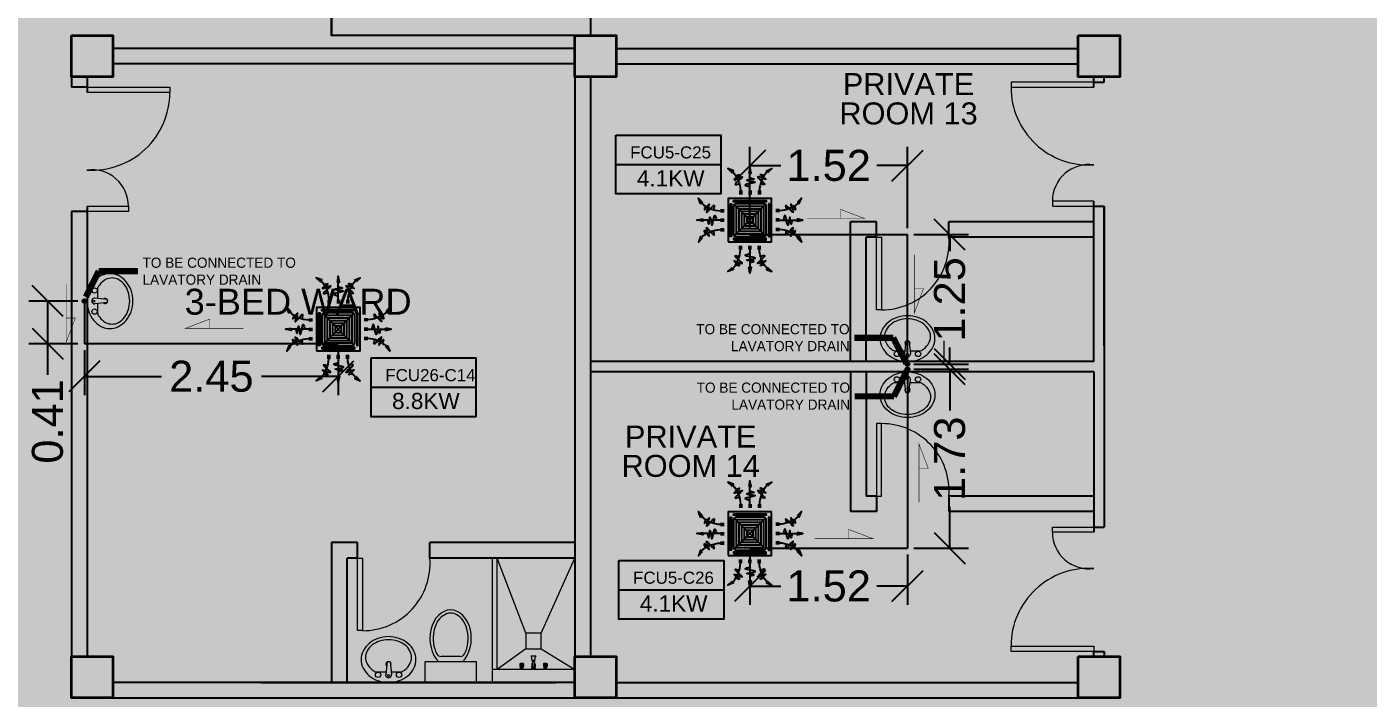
# Model space of a CAD drawing. Header units: millimetres. Extents: x -60 to 576, y -39 to 287.
# Drawn here: x 367.62 to 380.57, y 112.11 to 118.6 of the extents above; entities that cross this region are included whole.
import ezdxf

# ---------------------------------------------------------------- set-up
doc = ezdxf.new("R2010")
doc.units = ezdxf.units.MM
doc.header["$MEASUREMENT"] = 0
for name, color, linetype in [('AIR', 7, 'Continuous'), ('AIR-00', 7, 'Continuous'), ('AIR-01', 7, 'Continuous'), ('AIR-02', 7, 'Continuous'), ('AIR-04', 7, 'Continuous'), ('DRAIN PIPE', 7, 'Continuous'), ('fcu drain', 7, 'Continuous'), ('label', 7, 'Continuous'), ('Legends', 7, 'Continuous'), ('M-AC-TEXT', 7, 'Continuous')]:
    doc.layers.add(name, color=color, linetype=linetype)
doc.styles.add('ar-dim-axis', font='romans.shx', dxfattribs={"width": 0.8})
doc.styles.add('OIP FONT', font='GOTHIC.TTF', dxfattribs={"height": 150})
doc.styles.get("Standard").update_dxf_attribs({"font": 'arial.ttf'})
doc.styles.add('SWISSLT175', font='swissl.ttf', dxfattribs={"height": 0.175})
doc.dimstyles.new('ar-dim-axis', dxfattribs={"dimtxt": 350, "dimasz": 250, "dimexe": 75, "dimexo": 75, "dimgap": 200, "dimtad": 1, "dimdec": 0, "dimzin": 12, "dimdsep": 46, "dimtxsty": 'ar-dim-axis', "dimblk": 'ARCHTICK', "dimcen": 120, "dimclrd": 11, "dimclre": 8, "dimclrt": 4, "dimadec": 0, "dimazin": 3, "dimtm": 1, "dimtfac": 1, "dimtdec": 0, "dimtix": 1, "dimtmove": 2, "dimatfit": 3, "dimldrblk": 'ARCHTICK', "dimfxl": 1, "dimtolj": 1, "dimtzin": 0, "dimarcsym": 1})
doc.dimstyles.new('Copy of dimension', dxfattribs={"dimtxt": 0.3, "dimasz": 0.3, "dimexe": 0.18, "dimexo": 0.0625, "dimgap": 0.09, "dimtad": 0, "dimzin": 0, "dimdsep": 46, "dimtxsty": 'Standard', "dimblk": 'OBLIQUE', "dimcen": 0.09, "dimclrd": 256, "dimclre": 256, "dimclrt": 256, "dimadec": 0, "dimazin": 0, "dimtfac": 1, "dimtofl": 0, "dimtmove": 0, "dimatfit": 3, "dimldrblk": 'OBLIQUE', "dimfxl": 1, "dimtolj": 1, "dimtzin": 0, "dimarcsym": 0})

# ---------------------------------------------------------------- blocks, each defined once
blk = doc.blocks.new('FCU-13000P (CASSETTE SPLIT)')
at = {"layer": 'AIR-00', "ltscale": 3}
for p, q in [((0, 0.523), (0, 1)), ((-0.193, 0.558), (-0.193, 0.487)), ((-0.162, 0.558), (-0.162, 0.487)), ((-0.016, 0.558), (-0.016, 0.487)), ((0.016, 0.558), (0.016, 0.487)), ((0.162, 0.558), (0.162, 0.487)), ((0.193, 0.558), (0.193, 0.487)), ((-0.523, 0), (-1, 0)), ((-0.558, 0.193), (-0.487, 0.193)), ((-0.558, 0.162), (-0.487, 0.162)), ((-0.558, 0.016), (-0.487, 0.016)), ((0.558, 0.193), (0.487, 0.193)), ((0.558, 0.162), (0.487, 0.162)), ((0.558, 0.016), (0.487, 0.016)), ((0.523, 0), (1, 0)), ((-0.558, -0.016), (-0.487, -0.016)), ((-0.558, -0.162), (-0.487, -0.162)), ((-0.558, -0.193), (-0.487, -0.193)), ((0.558, -0.016), (0.487, -0.016)), ((0.558, -0.162), (0.487, -0.162)), ((0.558, -0.193), (0.487, -0.193)), ((-0.193, -0.558), (-0.193, -0.487)), ((-0.162, -0.558), (-0.162, -0.487)), ((-0.016, -0.558), (-0.016, -0.487)), ((0.016, -0.558), (0.016, -0.487)), ((0.162, -0.558), (0.162, -0.487)), ((0.193, -0.558), (0.193, -0.487)), ((0, -0.523), (0, -1))]:
    blk.add_line(p, q, dxfattribs=at)
at = {"layer": 'AIR-00'}
for p, q in [((0.295, -0.295), (-0.295, 0.295)), ((0.295, 0.295), (-0.295, -0.295))]:
    blk.add_line(p, q, dxfattribs=at)
at = {"layer": 'AIR-00', "ltscale": 3}
for points in [[(-0.335, 0.895), (-0.311, 0.932), (-0.416, 0.973)], [(-0.022, 0.89), (0.022, 0.89), (0, 1)], [(0.335, 0.895), (0.311, 0.932), (0.416, 0.973)], [(-0.895, 0.335), (-0.932, 0.311), (-0.973, 0.416)], [(0.895, 0.335), (0.932, 0.311), (0.973, 0.416)], [(-0.89, 0.022), (-0.89, -0.022), (-1, 0)], [(0.89, 0.022), (0.89, -0.022), (1, 0)], [(-0.895, -0.335), (-0.932, -0.311), (-0.973, -0.416)], [(0.895, -0.335), (0.932, -0.311), (0.973, -0.416)], [(-0.335, -0.895), (-0.311, -0.932), (-0.416, -0.973)], [(-0.022, -0.89), (0.022, -0.89), (0, -1)], [(0.335, -0.895), (0.311, -0.932), (0.416, -0.973)]]:
    blk.add_lwpolyline(points, close=True, dxfattribs=at)
at = {"layer": 'AIR-00'}
for points in [[(-0.323, 0.914, -0.171809), (-0.178, 0.558), (-0.178, 0.522)], [(0.323, 0.914, 0.171809), (0.178, 0.558), (0.178, 0.522)], [(-0.914, 0.323, 0.171809), (-0.558, 0.178), (-0.522, 0.178)], [(0.914, 0.323, -0.171809), (0.558, 0.178), (0.522, 0.178)], [(-0.914, -0.323, -0.171809), (-0.558, -0.178), (-0.522, -0.178)], [(0.914, -0.323, 0.171809), (0.558, -0.178), (0.522, -0.178)], [(-0.323, -0.914, 0.171809), (-0.178, -0.558), (-0.178, -0.522)], [(0.323, -0.914, -0.171809), (0.178, -0.558), (0.178, -0.522)]]:
    blk.add_lwpolyline(points, format="xyb", dxfattribs=at)
for points in [[(-0.26, -0.26), (0.26, -0.26), (0.26, 0.26), (-0.26, 0.26)], [(-0.21, -0.21), (0.21, -0.21), (0.21, 0.21), (-0.21, 0.21)], [(-0.16, -0.16), (0.16, -0.16), (0.16, 0.16), (-0.16, 0.16)], [(-0.11, -0.11), (0.11, -0.11), (0.11, 0.11), (-0.11, 0.11)], [(-0.06, -0.06), (0.06, -0.06), (0.06, 0.06), (-0.06, 0.06)]]:
    blk.add_lwpolyline(points, close=True, dxfattribs=at)
at = {"layer": 'AIR-00', "ltscale": 3}
for points in [[(-0.268, 0.84), (-0.231, 0.852), (-0.134, 0.882), (-0.422, 0.704), (0.005, 0.903), (-0.358, 0.645), (-0.239, 0.678), (-0.199, 0.69)], [(0.268, 0.84), (0.231, 0.852), (0.134, 0.882), (0.422, 0.704), (-0.005, 0.903), (0.358, 0.645), (0.239, 0.678), (0.199, 0.69)], [(-0.84, 0.268), (-0.852, 0.231), (-0.882, 0.134), (-0.704, 0.422), (-0.903, -0.005), (-0.645, 0.358), (-0.678, 0.239), (-0.69, 0.199)], [(0.84, 0.268), (0.852, 0.231), (0.882, 0.134), (0.704, 0.422), (0.903, -0.005), (0.645, 0.358), (0.678, 0.239), (0.69, 0.199)], [(-0.84, -0.268), (-0.852, -0.231), (-0.882, -0.134), (-0.704, -0.422), (-0.903, 0.005), (-0.645, -0.358), (-0.678, -0.239), (-0.69, -0.199)], [(0.84, -0.268), (0.852, -0.231), (0.882, -0.134), (0.704, -0.422), (0.903, 0.005), (0.645, -0.358), (0.678, -0.239), (0.69, -0.199)], [(-0.268, -0.84), (-0.231, -0.852), (-0.134, -0.882), (-0.422, -0.704), (0.005, -0.903), (-0.358, -0.645), (-0.239, -0.678), (-0.199, -0.69)], [(0.268, -0.84), (0.231, -0.852), (0.134, -0.882), (0.422, -0.704), (-0.005, -0.903), (0.358, -0.645), (0.239, -0.678), (0.199, -0.69)]]:
    blk.add_open_spline(points, degree=3, knots=[0.0032834, 0.0032834, 0.0032834, 0.0032834, 0.0712567, 0.1924075, 0.3347111, 0.5062145, 0.5813292, 0.5813292, 0.5813292, 0.5813292], dxfattribs=at)
for points in [[(0, 0.8), (0.077, 0.776), (-0.058, 0.755), (0.098, 0.718), (-0.087, 0.663), (0, 0.631)], [(-0.8, 0), (-0.776, -0.077), (-0.755, 0.058), (-0.718, -0.098), (-0.663, 0.087), (-0.631, 0)], [(0.8, 0), (0.776, -0.077), (0.755, 0.058), (0.718, -0.098), (0.663, 0.087), (0.631, 0)], [(0, -0.8), (0.077, -0.776), (-0.058, -0.755), (0.098, -0.718), (-0.087, -0.663), (0, -0.631)]]:
    blk.add_spline(points, degree=3, dxfattribs=at)
for points in [[(-0.416, 0.973), (-0.335, 0.895), (-0.311, 0.932)], [(0, 1), (-0.022, 0.89), (0.022, 0.89)], [(0.416, 0.973), (0.335, 0.895), (0.311, 0.932)], [(-0.973, 0.416), (-0.895, 0.335), (-0.932, 0.311)], [(0.973, 0.416), (0.895, 0.335), (0.932, 0.311)], [(-1, 0), (-0.89, 0.022), (-0.89, -0.022)], [(1, 0), (0.89, 0.022), (0.89, -0.022)], [(-0.973, -0.416), (-0.895, -0.335), (-0.932, -0.311)], [(0.973, -0.416), (0.895, -0.335), (0.932, -0.311)], [(-0.416, -0.973), (-0.335, -0.895), (-0.311, -0.932)], [(0, -1), (-0.022, -0.89), (0.022, -0.89)], [(0.416, -0.973), (0.335, -0.895), (0.311, -0.932)]]:
    blk.add_solid(points, dxfattribs=at)
at = {"layer": 'AIR-01'}
for points in [[(-0.373, 0.31), (-0.348, 0.31), (-0.348, -0.31), (-0.373, -0.31)], [(-0.31, 0.372), (0.31, 0.372), (0.31, 0.348), (-0.31, 0.348)], [(0.372, 0.31), (0.348, 0.31), (0.348, -0.31), (0.372, -0.31)], [(-0.31, -0.373), (0.31, -0.373), (0.31, -0.348), (-0.31, -0.348)]]:
    blk.add_lwpolyline(points, close=True, dxfattribs=at)
at = {"layer": 'AIR-02'}
blk.add_lwpolyline([(-0.26, -0.31), (0.26, -0.31, 0.414214), (0.31, -0.26), (0.31, 0.26, 0.414214), (0.26, 0.31), (-0.26, 0.31, 0.414214), (-0.31, 0.26), (-0.31, -0.26, 0.414214)], format="xyb", close=True, dxfattribs=at)
at = {"layer": 'AIR-04'}
blk.add_lwpolyline([(-0.41, -0.41), (0.41, -0.41), (0.41, 0.41), (-0.41, 0.41)], close=True, dxfattribs=at)
blk = doc.blocks.new('_ARCHTICK')
at = {"color": 0, "linetype": 'ByBlock', "const_width": 0.15}
blk.add_lwpolyline([(-0.5, -0.5), (0.5, 0.5)], dxfattribs=at)
blk = doc.blocks.new('_Oblique')
at = {"color": 0, "linetype": 'ByBlock', "lineweight": -2}
blk.add_line((-0.5, -0.5), (0.5, 0.5), dxfattribs=at)
blk = doc.blocks.new('*D142')
at = {"lineweight": -2, "transparency": 16777216}
for p, q in [((368.11, 115.949), (367.637, 115.949)), ((367.817, 115.949), (367.817, 115.537)), ((368.11, 115.537), (367.637, 115.537)), ((367.817, 115.537), (367.817, 115.237))]:
    blk.add_line(p, q, dxfattribs=at)
at = {"layer": 'Defpoints', "color": 0, "transparency": 16777216}
for p in [(368.173, 115.949), (367.817, 115.537), (368.173, 115.537)]:
    blk.add_point(p, dxfattribs=at)
at = {"lineweight": -2, "transparency": 16777216, "xscale": 0.3, "yscale": 0.3, "zscale": 0.3}
for p, rotation in [((367.817, 115.949), 90), ((367.817, 115.537), 270)]:
    blk.add_blockref('_Oblique', p, dxfattribs=dict(at, rotation=rotation))
at = {"transparency": 16777216, "insert": (367.817, 114.786), "char_height": 0.3, "attachment_point": 5, "rotation": 90}
blk.add_mtext('\\A1;0.41', dxfattribs=at)
blk = doc.blocks.new('*D143')
at = {"lineweight": -2, "transparency": 16777216}
for p, q in [((368.173, 115.475), (368.173, 115.041)), ((370.625, 115.475), (370.625, 115.041)), ((368.173, 115.221), (368.916, 115.221)), ((370.625, 115.221), (369.882, 115.221))]:
    blk.add_line(p, q, dxfattribs=at)
at = {"layer": 'Defpoints', "color": 0, "transparency": 16777216}
for p in [(368.173, 115.537), (370.625, 115.537), (370.625, 115.221)]:
    blk.add_point(p, dxfattribs=at)
at = {"lineweight": -2, "transparency": 16777216, "xscale": 0.3, "yscale": 0.3, "zscale": 0.3, "rotation": 180}
blk.add_blockref('_Oblique', (368.173, 115.221), dxfattribs=at)
at = {"lineweight": -2, "transparency": 16777216, "xscale": 0.3, "yscale": 0.3, "zscale": 0.3}
blk.add_blockref('_Oblique', (370.625, 115.221), dxfattribs=at)
at = {"transparency": 16777216, "insert": (369.399, 115.221), "char_height": 0.3, "attachment_point": 5}
blk.add_mtext('\\A1;2.45', dxfattribs=at)
blk = doc.blocks.new('*D144')
at = {"lineweight": -2, "transparency": 16777216}
for p, q in [((374.601, 116.654), (374.601, 117.438)), ((376.123, 116.654), (376.123, 117.438)), ((374.601, 117.258), (374.898, 117.258)), ((376.123, 117.258), (375.826, 117.258))]:
    blk.add_line(p, q, dxfattribs=at)
at = {"layer": 'Defpoints', "color": 0, "transparency": 16777216}
for p in [(376.123, 117.258), (374.601, 116.591), (376.123, 116.591)]:
    blk.add_point(p, dxfattribs=at)
at = {"lineweight": -2, "transparency": 16777216, "xscale": 0.3, "yscale": 0.3, "zscale": 0.3, "rotation": 180}
blk.add_blockref('_Oblique', (374.601, 117.258), dxfattribs=at)
at = {"lineweight": -2, "transparency": 16777216, "xscale": 0.3, "yscale": 0.3, "zscale": 0.3}
blk.add_blockref('_Oblique', (376.123, 117.258), dxfattribs=at)
at = {"transparency": 16777216, "insert": (375.362, 117.258), "char_height": 0.3, "attachment_point": 5}
blk.add_mtext('\\A1;1.52', dxfattribs=at)
blk = doc.blocks.new('*D145')
at = {"lineweight": -2, "transparency": 16777216}
for p, q in [((376.185, 116.591), (376.711, 116.591)), ((376.531, 116.591), (376.531, 116.432)), ((376.531, 115.34), (376.531, 115.499)), ((376.185, 115.34), (376.711, 115.34))]:
    blk.add_line(p, q, dxfattribs=at)
at = {"layer": 'Defpoints', "color": 0, "transparency": 16777216}
for p in [(376.123, 116.591), (376.123, 115.34), (376.531, 115.34)]:
    blk.add_point(p, dxfattribs=at)
at = {"lineweight": -2, "transparency": 16777216, "xscale": 0.3, "yscale": 0.3, "zscale": 0.3}
for p, rotation in [((376.531, 116.591), 90), ((376.531, 115.34), 270)]:
    blk.add_blockref('_Oblique', p, dxfattribs=dict(at, rotation=rotation))
at = {"transparency": 16777216, "insert": (376.531, 115.965), "char_height": 0.3, "attachment_point": 5, "rotation": 90}
blk.add_mtext('\\A1;1.25', dxfattribs=at)
blk = doc.blocks.new('*D146')
at = {"lineweight": -2, "transparency": 16777216}
for p, q in [((376.185, 115.29), (376.711, 115.29)), ((376.531, 115.29), (376.531, 114.891)), ((376.531, 113.562), (376.531, 113.96)), ((376.185, 113.562), (376.711, 113.562))]:
    blk.add_line(p, q, dxfattribs=at)
at = {"layer": 'Defpoints', "color": 0, "transparency": 16777216}
for p in [(376.123, 115.29), (376.123, 113.562), (376.531, 113.562)]:
    blk.add_point(p, dxfattribs=at)
at = {"lineweight": -2, "transparency": 16777216, "xscale": 0.3, "yscale": 0.3, "zscale": 0.3}
for p, rotation in [((376.531, 115.29), 90), ((376.531, 113.562), 270)]:
    blk.add_blockref('_Oblique', p, dxfattribs=dict(at, rotation=rotation))
at = {"transparency": 16777216, "insert": (376.531, 114.426), "char_height": 0.3, "attachment_point": 5, "rotation": 90}
blk.add_mtext('\\A1;1.73', dxfattribs=at)
blk = doc.blocks.new('*D147')
at = {"lineweight": -2, "transparency": 16777216}
for p, q in [((374.601, 113.5), (374.601, 113.015)), ((376.123, 113.5), (376.123, 113.015)), ((374.601, 113.195), (374.898, 113.195)), ((376.123, 113.195), (375.826, 113.195))]:
    blk.add_line(p, q, dxfattribs=at)
at = {"layer": 'Defpoints', "color": 0, "transparency": 16777216}
for p in [(374.601, 113.562), (376.123, 113.562), (374.601, 113.195)]:
    blk.add_point(p, dxfattribs=at)
at = {"lineweight": -2, "transparency": 16777216, "xscale": 0.3, "yscale": 0.3, "zscale": 0.3, "rotation": 180}
blk.add_blockref('_Oblique', (374.601, 113.195), dxfattribs=at)
at = {"lineweight": -2, "transparency": 16777216, "xscale": 0.3, "yscale": 0.3, "zscale": 0.3}
blk.add_blockref('_Oblique', (376.123, 113.195), dxfattribs=at)
at = {"transparency": 16777216, "insert": (375.362, 113.195), "char_height": 0.3, "attachment_point": 5}
blk.add_mtext('\\A1;1.52', dxfattribs=at)

msp = doc.modelspace()

# ---------------------------------------------------------------- linework, layer by layer
at = {"color": 8, "lineweight": 25}
for p, q in [((373.06, 122.89), (373.06, 118.515)), ((370.56, 119.702), (370.56, 118.515)), ((372.91, 118.39), (368.448, 118.39)), ((373.31, 118.39), (377.773, 118.39)), ((372.91, 118.24), (368.448, 118.24)), ((373.31, 118.24), (377.773, 118.24)), ((368.048, 118.115), (368.048, 118.015)), ((368.198, 118.115), (368.198, 117.965)), ((372.91, 118.115), (372.91, 112.515)), ((373.06, 118.115), (373.06, 112.515)), ((368.198, 118.015), (368.048, 118.015)), ((368.048, 116.815), (368.048, 112.515)), ((368.198, 116.815), (368.048, 116.815)), ((368.198, 116.865), (368.198, 112.515)), ((377.923, 115.365), (373.06, 115.365)), ((377.923, 115.265), (373.06, 115.265)), ((372.91, 112.265), (368.448, 112.265)), ((373.31, 112.265), (377.773, 112.265)), ((368.448, 112.115), (372.91, 112.115)), ((373.31, 112.115), (377.773, 112.115))]:
    msp.add_line(p, q, dxfattribs=at)
at = {"color": 8, "linetype": 'ByBlock', "lineweight": 25}
for p, q in [((377.923, 118.015), (377.923, 118.115)), ((377.923, 118.065), (378.023, 118.065)), ((378.023, 118.065), (378.023, 118.115)), ((377.923, 115.365), (377.923, 116.915)), ((377.923, 116.865), (378.023, 116.865)), ((378.023, 115.515), (378.023, 116.865)), ((378.023, 116.865), (378.023, 113.765)), ((377.923, 115.265), (377.923, 113.715)), ((378.023, 115.115), (378.023, 113.765)), ((377.923, 113.765), (378.023, 113.765)), ((370.56, 113.615), (370.56, 112.265)), ((377.923, 112.515), (377.923, 112.565)), ((377.923, 112.565), (378.023, 112.565)), ((378.023, 112.565), (378.023, 112.515)), ((369.881, 112.265), (372.731, 112.265))]:
    msp.add_line(p, q, dxfattribs=at)
at = {"color": 8, "linetype": 'ByBlock', "lineweight": 25, "ltscale": 0.3}
for p, q in [((375.823, 116.715), (375.573, 116.715)), ((375.573, 115.365), (375.573, 116.715)), ((375.823, 116.565), (375.823, 116.715)), ((377.923, 116.715), (376.523, 116.715)), ((376.523, 116.565), (376.523, 116.715)), ((375.823, 116.565), (375.723, 116.565)), ((375.723, 115.365), (375.723, 116.565)), ((377.923, 116.565), (376.523, 116.565)), ((375.573, 115.265), (375.573, 113.915)), ((375.723, 115.265), (375.723, 114.065)), ((375.823, 114.065), (375.723, 114.065)), ((375.823, 114.065), (375.823, 113.915)), ((377.923, 114.065), (376.523, 114.065)), ((376.523, 114.065), (376.523, 113.915)), ((375.823, 113.915), (375.573, 113.915)), ((377.923, 113.915), (376.523, 113.915)), ((370.81, 113.615), (370.56, 113.615)), ((370.81, 113.465), (370.81, 113.615)), ((372.91, 113.615), (371.51, 113.615)), ((371.51, 113.465), (371.51, 113.615)), ((370.81, 113.465), (370.71, 113.465)), ((370.71, 112.265), (370.71, 113.465)), ((372.91, 113.465), (371.51, 113.465))]:
    msp.add_line(p, q, dxfattribs=at)
at = {"color": 8, "lineweight": 9}
for p, q in [((368.396, 115.964), (368.274, 115.977)), ((368.396, 115.935), (368.274, 115.921)), ((376.108, 115.563), (376.095, 115.441)), ((376.137, 115.563), (376.151, 115.441)), ((376.473, 115.565), (376.473, 115.365)), ((376.473, 115.365), (376.973, 115.365)), ((376.108, 115.067), (376.095, 115.189)), ((376.137, 115.067), (376.151, 115.189)), ((376.473, 115.265), (376.973, 115.265)), ((371.46, 112.465), (371.46, 112.265)), ((371.96, 112.465), (371.46, 112.465)), ((371.801, 112.515), (371.62, 112.515)), ((371.96, 112.265), (371.96, 112.465)), ((372.498, 112.475), (372.49, 112.517)), ((372.491, 112.522), (372.53, 112.522)), ((372.523, 112.475), (372.498, 112.475)), ((372.498, 112.475), (372.498, 112.467)), ((372.523, 112.475), (372.498, 112.475)), ((372.498, 112.467), (372.523, 112.467)), ((372.503, 112.405), (372.503, 112.467)), ((372.518, 112.467), (372.518, 112.405)), ((372.523, 112.475), (372.531, 112.517)), ((372.523, 112.467), (372.523, 112.475)), ((371.096, 112.463), (371.083, 112.341)), ((371.125, 112.463), (371.138, 112.341)), ((372.384, 112.447), (372.38, 112.445)), ((372.38, 112.445), (372.38, 112.423)), ((372.413, 112.445), (372.38, 112.445)), ((372.38, 112.423), (372.382, 112.419)), ((372.38, 112.39), (372.383, 112.397)), ((372.38, 112.39), (372.38, 112.39)), ((372.414, 112.39), (372.38, 112.39)), ((372.414, 112.39), (372.38, 112.39)), ((372.383, 112.417), (372.383, 112.411)), ((372.411, 112.411), (372.383, 112.411)), ((372.383, 112.411), (372.384, 112.409)), ((372.41, 112.397), (372.383, 112.397)), ((372.384, 112.448), (372.384, 112.447)), ((372.41, 112.448), (372.384, 112.448)), ((372.41, 112.447), (372.384, 112.447)), ((372.384, 112.436), (372.384, 112.424)), ((372.384, 112.423), (372.391, 112.423)), ((372.41, 112.409), (372.384, 112.409)), ((372.385, 112.397), (372.385, 112.409)), ((372.391, 112.436), (372.391, 112.424)), ((372.403, 112.436), (372.403, 112.424)), ((372.41, 112.423), (372.403, 112.423)), ((372.408, 112.397), (372.408, 112.409)), ((372.41, 112.448), (372.41, 112.447)), ((372.41, 112.447), (372.413, 112.445)), ((372.41, 112.436), (372.41, 112.424)), ((372.411, 112.411), (372.41, 112.409)), ((372.414, 112.39), (372.41, 112.397)), ((372.413, 112.423), (372.411, 112.419)), ((372.411, 112.417), (372.411, 112.411)), ((372.413, 112.445), (372.413, 112.423)), ((372.414, 112.39), (372.414, 112.39)), ((372.481, 112.39), (372.493, 112.395)), ((372.539, 112.39), (372.481, 112.39)), ((372.493, 112.405), (372.528, 112.405)), ((372.493, 112.395), (372.493, 112.405)), ((372.493, 112.395), (372.528, 112.395)), ((372.528, 112.395), (372.493, 112.395)), ((372.497, 112.447), (372.494, 112.445)), ((372.503, 112.445), (372.494, 112.445)), ((372.494, 112.445), (372.494, 112.423)), ((372.494, 112.423), (372.496, 112.419)), ((372.496, 112.417), (372.496, 112.411)), ((372.503, 112.411), (372.496, 112.411)), ((372.496, 112.411), (372.497, 112.409)), ((372.503, 112.448), (372.497, 112.448)), ((372.497, 112.448), (372.497, 112.447)), ((372.503, 112.447), (372.497, 112.447)), ((372.497, 112.436), (372.497, 112.424)), ((372.497, 112.423), (372.503, 112.423)), ((372.503, 112.409), (372.497, 112.409)), ((372.499, 112.405), (372.499, 112.409)), ((372.518, 112.405), (372.503, 112.405)), ((372.524, 112.448), (372.518, 112.448)), ((372.524, 112.447), (372.518, 112.447)), ((372.527, 112.445), (372.518, 112.445)), ((372.524, 112.423), (372.518, 112.423)), ((372.524, 112.411), (372.518, 112.411)), ((372.524, 112.409), (372.518, 112.409)), ((372.522, 112.405), (372.522, 112.409)), ((372.524, 112.448), (372.524, 112.447)), ((372.524, 112.447), (372.527, 112.445)), ((372.524, 112.436), (372.524, 112.424)), ((372.524, 112.417), (372.524, 112.411)), ((372.524, 112.411), (372.524, 112.409)), ((372.527, 112.423), (372.525, 112.419)), ((372.527, 112.445), (372.527, 112.423)), ((372.528, 112.405), (372.528, 112.395)), ((372.528, 112.395), (372.539, 112.39)), ((372.611, 112.447), (372.607, 112.445)), ((372.641, 112.445), (372.607, 112.445)), ((372.607, 112.445), (372.607, 112.423)), ((372.607, 112.423), (372.61, 112.419)), ((372.607, 112.39), (372.61, 112.397)), ((372.641, 112.39), (372.607, 112.39)), ((372.641, 112.39), (372.607, 112.39)), ((372.607, 112.39), (372.607, 112.39)), ((372.61, 112.417), (372.61, 112.411)), ((372.61, 112.411), (372.611, 112.409)), ((372.638, 112.411), (372.61, 112.411)), ((372.638, 112.397), (372.61, 112.397)), ((372.637, 112.448), (372.611, 112.448)), ((372.611, 112.448), (372.611, 112.447)), ((372.637, 112.447), (372.611, 112.447)), ((372.611, 112.436), (372.611, 112.424)), ((372.611, 112.423), (372.618, 112.423)), ((372.637, 112.409), (372.611, 112.409)), ((372.613, 112.397), (372.613, 112.409)), ((372.618, 112.436), (372.618, 112.424)), ((372.63, 112.436), (372.63, 112.424)), ((372.637, 112.423), (372.63, 112.423)), ((372.635, 112.397), (372.635, 112.409)), ((372.637, 112.448), (372.637, 112.447)), ((372.637, 112.447), (372.641, 112.445)), ((372.637, 112.436), (372.637, 112.424)), ((372.638, 112.411), (372.637, 112.409)), ((372.638, 112.417), (372.638, 112.411)), ((372.641, 112.39), (372.638, 112.397)), ((372.641, 112.423), (372.639, 112.419)), ((372.641, 112.445), (372.641, 112.423)), ((372.641, 112.39), (372.641, 112.39)), ((371.46, 112.265), (371.96, 112.265))]:
    msp.add_line(p, q, dxfattribs=at)
at = {"color": 8, "linetype": 'ByBlock', "lineweight": 9}
for p, q in [((378.023, 115.065), (378.023, 115.115)), ((372.91, 112.39), (372.11, 112.39)), ((370.71, 112.265), (372.66, 112.265))]:
    msp.add_line(p, q, dxfattribs=at)
at = {"color": 8, "linetype": 'ByBlock', "lineweight": 9, "ltscale": 0.3}
for p, q in [((372.435, 112.74), (372.16, 113.465)), ((372.585, 112.74), (372.91, 113.465)), ((372.435, 112.59), (372.16, 112.39)), ((372.585, 112.59), (372.91, 112.39))]:
    msp.add_line(p, q, dxfattribs=at)
at = {"color": 8, "lineweight": 25}
msp.add_lwpolyline([(370.56, 121.702), (370.56, 122.89), (373.06, 122.89), (373.06, 118.515), (370.56, 118.515), (370.56, 119.702)], dxfattribs=at)
at = {"color": 8, "lineweight": 35}
for points in [[(368.048, 118.515), (368.448, 118.515), (368.448, 118.115), (368.048, 118.115)], [(372.91, 118.515), (373.31, 118.515), (373.31, 118.115), (372.91, 118.115)], [(377.773, 118.515), (378.173, 118.515), (378.173, 118.115), (377.773, 118.115)], [(368.048, 112.515), (368.448, 112.515), (368.448, 112.115), (368.048, 112.115)], [(372.91, 112.515), (373.31, 112.515), (373.31, 112.115), (372.91, 112.115)], [(377.773, 112.515), (378.173, 112.515), (378.173, 112.115), (377.773, 112.115)]]:
    msp.add_lwpolyline(points, close=True, dxfattribs=at)
at = {"color": 8, "lineweight": 13, "ltscale": 0.03}
for points in [[(377.923, 118.015), (377.923, 118.065), (377.123, 118.065), (377.123, 118.015)], [(377.923, 116.865), (377.923, 116.915), (377.523, 116.915), (377.523, 116.865)], [(368.198, 116.815), (368.198, 116.865), (368.598, 116.865), (368.598, 116.815)], [(375.823, 116.565), (375.873, 116.565), (375.873, 115.865), (375.823, 115.865)], [(375.823, 114.065), (375.873, 114.065), (375.873, 114.765), (375.823, 114.765)], [(377.923, 113.765), (377.923, 113.715), (377.523, 113.715), (377.523, 113.765)], [(370.81, 113.465), (370.86, 113.465), (370.86, 112.765), (370.81, 112.765)], [(377.923, 112.615), (377.923, 112.565), (377.123, 112.565), (377.123, 112.615)]]:
    msp.add_lwpolyline(points, close=True, dxfattribs=at)
msp.add_lwpolyline([(368.198, 118.015), (368.998, 118.015), (368.998, 117.965), (368.198, 117.965)], dxfattribs=at)
at = {"color": 8, "lineweight": 9}
for points in [[(368.419, 115.684, 0.11576), (368.501, 115.703, 0.104047), (368.575, 115.762, 0.090875), (368.623, 115.846, 0.083344), (368.64, 115.949, 0.083344), (368.623, 116.053, 0.090875), (368.575, 116.136, 0.104047), (368.501, 116.195, 0.11576), (368.419, 116.214, 0.11576), (368.336, 116.195, 0.104047), (368.263, 116.136, 0.090875), (368.215, 116.053, 0.083344), (368.198, 115.949, 0.083344), (368.215, 115.846, 0.090875), (368.263, 115.762, 0.104047), (368.336, 115.703, 0.11576)], [(376.388, 115.044, -0.11576), (376.369, 114.961, -0.104047), (376.31, 114.887, -0.090875), (376.226, 114.84, -0.083344), (376.123, 114.823, -0.083344), (376.019, 114.84, -0.090875), (375.936, 114.887, -0.104047), (375.877, 114.961, -0.11576), (375.858, 115.044, -0.11576), (375.877, 115.126, -0.104047), (375.936, 115.2, -0.090875), (376.019, 115.247, -0.083344), (376.123, 115.265, -0.083344), (376.226, 115.247, -0.090875), (376.31, 115.2, -0.104047), (376.369, 115.126, -0.11576)], [(371.375, 112.486, 0.11576), (371.356, 112.568, 0.104047), (371.298, 112.642, 0.090875), (371.214, 112.689, 0.083344), (371.11, 112.707, 0.083344), (371.007, 112.689, 0.090875), (370.923, 112.642, 0.104047), (370.865, 112.568, 0.11576), (370.845, 112.486, 0.11576), (370.865, 112.403, 0.104047), (370.923, 112.329, 0.090875), (371.007, 112.282, 0.083344), (371.11, 112.265, 0.083344), (371.214, 112.282, 0.090875), (371.298, 112.329, 0.104047), (371.356, 112.403, 0.11576)]]:
    msp.add_lwpolyline(points, format="xyb", close=True, dxfattribs=at)
for points in [[(368.44, 115.727, 0.124838), (368.503, 115.742, 0.105788), (368.56, 115.792, 0.086697), (368.596, 115.862, 0.076776), (368.61, 115.949, 0.076776), (368.596, 116.037, 0.086697), (368.56, 116.106, 0.105788), (368.503, 116.156, 0.124838), (368.44, 116.172, 0.124838), (368.377, 116.156, 0.105788), (368.32, 116.106, 0.040067), (368.3, 116.076), (368.3, 115.973, 0.040067)], [(368.3, 115.925), (368.3, 115.822, 0.040067), (368.32, 115.792, 0.105788), (368.377, 115.742, 0.124838), (368.44, 115.727, 0.124838)], [(376.345, 115.607, 0.124838), (376.33, 115.669, 0.105788), (376.28, 115.727, 0.086697), (376.211, 115.763, 0.076776), (376.123, 115.777, 0.076776), (376.035, 115.763, 0.086697), (375.966, 115.727, 0.105788), (375.916, 115.669, 0.124838), (375.9, 115.607, 0.124838), (375.916, 115.544, 0.105788), (375.966, 115.486, 0.040067), (375.996, 115.467), (376.099, 115.467, 0.040067)], [(376.147, 115.467), (376.25, 115.467, 0.040067), (376.28, 115.486, 0.105788), (376.33, 115.544, 0.124838), (376.345, 115.607, 0.124838)], [(376.345, 115.023, -0.124838), (376.33, 114.96, -0.105788), (376.28, 114.902, -0.086697), (376.211, 114.866, -0.076776), (376.123, 114.853, -0.076776), (376.035, 114.866, -0.086697), (375.966, 114.902, -0.105788), (375.916, 114.96, -0.124838), (375.9, 115.023, -0.124838), (375.916, 115.085, -0.105788), (375.966, 115.143, -0.040067), (375.996, 115.163), (376.099, 115.163, -0.040067)], [(376.147, 115.163), (376.25, 115.163, -0.040067), (376.28, 115.143, -0.105788), (376.33, 115.085, -0.124838), (376.345, 115.023, -0.124838)], [(371.333, 112.507, 0.124838), (371.317, 112.569, 0.105788), (371.268, 112.627, 0.086697), (371.198, 112.663, 0.076776), (371.11, 112.677, 0.076776), (371.023, 112.663, 0.086697), (370.953, 112.627, 0.105788), (370.904, 112.569, 0.124838), (370.888, 112.507, 0.124838), (370.904, 112.444, 0.105788), (370.953, 112.386, 0.040067), (370.984, 112.367), (371.086, 112.367, 0.040067)], [(371.135, 112.367), (371.237, 112.367, 0.040067), (371.268, 112.386, 0.105788), (371.317, 112.444, 0.124838), (371.333, 112.507, 0.124838)]]:
    msp.add_lwpolyline(points, format="xyb", dxfattribs=at)
at = {"color": 8, "linetype": 'ByBlock', "lineweight": 9, "ltscale": 0.3}
msp.add_lwpolyline([(372.16, 112.39), (372.16, 113.465), (372.11, 113.465), (372.11, 112.265), (372.11, 112.265)], dxfattribs=at)
at = {"color": 8, "linetype": 'ByBlock', "lineweight": 9, "ltscale": 0.03}
msp.add_lwpolyline([(372.435, 112.59), (372.585, 112.59), (372.585, 112.74), (372.435, 112.74)], close=True, dxfattribs=at)
at = {"color": 8, "lineweight": 9}
for centre, radius in [((368.271, 116.051), 0.0255), ((368.271, 115.847), 0.0255), ((368.264, 115.949), 0.0095), ((376.021, 115.438), 0.0255), ((376.225, 115.438), 0.0255), ((376.123, 115.431), 0.0095), ((376.021, 115.192), 0.0255), ((376.123, 115.198), 0.0095), ((376.225, 115.192), 0.0255), ((371.009, 112.338), 0.0255), ((371.11, 112.331), 0.0095), ((371.212, 112.338), 0.0255)]:
    msp.add_circle(centre, radius, dxfattribs=at)
at = {"color": 8, "lineweight": 13, "ltscale": 0.03}
for centre, radius, start, end in [((368.246, 117.965), 0.752, 266.3048, 0), ((377.875, 118.015), 0.752, 180, 273.6952), ((377.876, 116.915), 0.353, 82.3719, 180), ((368.245, 116.865), 0.353, 0, 97.6281), ((375.873, 116.516), 0.652, 270, 4.2422), ((375.873, 114.113), 0.652, 355.7578, 90), ((377.876, 113.715), 0.353, 180, 277.6281), ((370.86, 113.416), 0.652, 270, 4.2422), ((377.875, 112.615), 0.752, 86.3048, 180)]:
    msp.add_arc(centre, radius, start, end, dxfattribs=at)
at = {"color": 8, "lineweight": 9}
for centre, radius, start, end in [((368.271, 115.949), 0.028, 83.7545, 276.2455), ((368.373, 115.949), 0.025, 36.3068, 131.2022), ((368.302, 115.949), 0.0948, 351.2026, 8.7974), ((368.373, 115.949), 0.025, 228.7978, 323.6932), ((368.373, 115.949), 0.025, 341.3793, 18.6207), ((376.082, 115.567), 0.228, 129.8268, 153.5873), ((376.107, 115.537), 0.267, 109.0569, 129.8268), ((376.123, 115.49), 0.317, 90, 109.0569), ((376.123, 115.49), 0.317, 70.9431, 90), ((376.139, 115.537), 0.267, 50.1732, 70.9431), ((376.164, 115.567), 0.228, 26.4127, 50.1732), ((376.043, 115.586), 0.185, 153.5873, 180), ((376.043, 115.586), 0.185, 180, 206.4127), ((376.203, 115.586), 0.185, 360, 26.4127), ((376.203, 115.586), 0.185, 333.5873, 0), ((376.082, 115.605), 0.228, 206.4127, 230.1732), ((376.123, 115.54), 0.025, 126.3068, 221.2022), ((376.123, 115.469), 0.0948, 81.2026, 98.7974), ((376.123, 115.54), 0.025, 71.3793, 108.6207), ((376.123, 115.54), 0.025, 318.7978, 53.6932), ((376.164, 115.605), 0.228, 309.8268, 333.5873), ((376.107, 115.635), 0.267, 230.1732, 250.9431), ((376.123, 115.682), 0.317, 250.9431, 270), ((376.123, 115.438), 0.028, 173.7545, 6.2455), ((376.123, 115.682), 0.317, 270, 289.0569), ((376.139, 115.635), 0.267, 289.0569, 309.8268), ((376.123, 115.192), 0.028, 353.7545, 186.2455), ((376.123, 115.09), 0.025, 138.7978, 233.6932), ((376.123, 115.16), 0.0948, 261.2026, 278.7974), ((376.123, 115.09), 0.025, 251.3793, 288.6207), ((376.123, 115.09), 0.025, 306.3068, 41.2022), ((371.11, 112.369), 0.0948, 81.2026, 98.7974), ((371.11, 112.44), 0.025, 71.3793, 108.6207), ((371.62, 112.565), 0.05, 208.0084, 270), ((371.801, 112.565), 0.05, 270, 331.8499), ((371.11, 112.338), 0.028, 173.7545, 6.2455), ((371.11, 112.44), 0.025, 126.3068, 221.2022), ((371.11, 112.44), 0.025, 318.7978, 53.6932)]:
    msp.add_arc(centre, radius, start, end, dxfattribs=at)
for centre, major_axis, ratio, start_param, end_param in [((371.71, 112.69), (0, -0.275), 0.727273, 0.612555, 5.670631), ((372.493, 112.518), (0.00268, 0.00268), 1, 1.354119, 2.724181), ((372.371, 112.435), (0.00896, 0.00896), 1, 5.560378, 6.271464), ((372.369, 112.43), (-0.0118, 0.0118), 1, 3.273911, 3.406137), ((372.379, 112.417), (0.00268, 0.00268), 1, 5.497675, 5.991616), ((372.38, 112.424), (0.00268, 0.00268), 1, 4.870036, 5.497675), ((372.401, 112.435), (0.00738, 0.00738), 1, 1.497691, 2.282489), ((372.395, 112.424), (-0.00268, 0.00268), 1, 0.785286, 1.412925), ((372.402, 112.429), (0.00887, 0.00887), 1, 2.983721, 3.344735), ((372.397, 112.441), (-0.00268, 0.00268), 1, -1.497915, -0.073106), ((372.397, 112.422), (-0.00268, 0.00268), 1, 1.773938, 2.938226), ((372.392, 112.435), (-0.00738, 0.00738), 1, 4.000472, 4.78527), ((372.392, 112.429), (0.00887, 0.00887), 1, 4.509022, 4.870036), ((372.399, 112.424), (-0.00268, 0.00268), 1, 3.299239, 3.926878), ((372.423, 112.435), (-0.00896, 0.00896), 1, 0.011497, 0.722582), ((372.414, 112.424), (0.00268, 0.00268), 1, 2.356082, 2.983721), ((372.425, 112.43), (-0.0118, 0.0118), 1, 1.306028, 1.438253), ((372.415, 112.417), (0.00268, 0.00268), 1, 1.862141, 2.356082), ((372.485, 112.435), (-0.00896, 0.00896), 1, 3.989582, 4.700667), ((372.482, 112.43), (0.0118, 0.0118), 1, 4.844707, 4.976933), ((372.493, 112.417), (-0.00268, 0.00268), 1, 3.926878, 4.42082), ((372.494, 112.424), (-0.00268, 0.00268), 1, 3.299239, 3.926878), ((372.536, 112.435), (-0.00896, 0.00896), 1, 0.011497, 0.722582), ((372.527, 112.424), (-0.00268, 0.00268), 1, 0.785286, 1.412925), ((372.539, 112.43), (0.0118, 0.0118), 1, 2.876824, 3.009049), ((372.528, 112.417), (-0.00268, 0.00268), 1, 0.291344, 0.785286), ((372.598, 112.435), (0.00896, 0.00896), 1, 5.560378, 6.271464), ((372.596, 112.43), (-0.0118, 0.0118), 1, 3.273911, 3.406137), ((372.607, 112.424), (0.00268, 0.00268), 1, 4.870036, 5.497675), ((372.606, 112.417), (0.00268, 0.00268), 1, 5.497675, 5.991616), ((372.628, 112.435), (0.00738, 0.00738), 1, 1.497691, 2.282489), ((372.622, 112.424), (-0.00268, 0.00268), 1, 0.785286, 1.412925), ((372.629, 112.429), (0.00887, 0.00887), 1, 2.983721, 3.344735), ((372.624, 112.441), (-0.00268, 0.00268), 1, -1.497915, -0.073106), ((372.624, 112.422), (-0.00268, 0.00268), 1, 1.773938, 2.938226), ((372.619, 112.429), (0.00887, 0.00887), 1, 4.509022, 4.870036), ((372.62, 112.435), (-0.00738, 0.00738), 1, 4.000472, 4.78527), ((372.626, 112.424), (-0.00268, 0.00268), 1, 3.299239, 3.926878), ((372.65, 112.435), (-0.00896, 0.00896), 1, 0.011497, 0.722582), ((372.641, 112.424), (0.00268, 0.00268), 1, 2.356082, 2.983721), ((372.652, 112.43), (0.0118, 0.0118), 1, 2.876824, 3.009049), ((372.642, 112.417), (0.00268, 0.00268), 1, 1.862141, 2.356082)]:
    msp.add_ellipse(centre, major_axis=major_axis, ratio=ratio, start_param=start_param, end_param=end_param, dxfattribs=at)
at = {"color": 8, "lineweight": 9, "extrusion": (-4.99074e-41, 2.88216e-41, -1)}
msp.add_ellipse((372.528, 112.518), major_axis=(0.00268, 0.00268), ratio=1, start_param=-0.216453, end_param=1.153609, dxfattribs=at)
at = {"color": 8, "lineweight": 9}
msp.add_open_spline([(371.845, 112.541), (371.854, 112.557), (371.861, 112.576), (371.888, 112.667), (371.883, 112.754), (371.825, 112.886), (371.775, 112.927), (371.677, 112.94), (371.625, 112.914), (371.551, 112.803), (371.533, 112.719), (371.549, 112.606), (371.56, 112.571), (371.576, 112.541)], degree=3, knots=[0.937253, 0.937253, 0.937253, 0.937253, 1.185372, 1.185372, 2.113864, 2.113864, 3.042356, 3.042356, 3.970847, 3.970847, 4.899339, 4.899339, 5.346062, 5.346062, 5.346062, 5.346062], dxfattribs=at)
at = {"layer": 'DRAIN PIPE', "color": 7, "linetype": 'Continuous', "const_width": 0.005}
for points in [[(375.151, 116.746), (375.711, 116.746), (375.476, 116.835), (375.476, 116.746)], [(376.19, 116.396), (376.19, 115.836), (376.278, 116.071), (376.19, 116.071)], [(367.996, 116.111), (367.996, 115.551), (368.085, 115.786), (367.996, 115.786)], [(369.709, 115.686), (369.149, 115.686), (369.384, 115.775), (369.384, 115.686)], [(376.235, 114.006), (376.235, 114.566), (376.324, 114.331), (376.235, 114.331)], [(375.227, 113.654), (375.788, 113.654), (375.553, 113.743), (375.553, 113.654)]]:
    msp.add_lwpolyline(points, dxfattribs=at)
at = {"layer": 'fcu drain', "linetype": 'Continuous'}
for p, q in [((374.601, 116.591), (376.123, 116.591)), ((370.625, 115.537), (368.173, 115.537)), ((374.601, 113.562), (376.123, 113.562))]:
    msp.add_line(p, q, dxfattribs=at)
at = {"layer": 'fcu drain'}
for p, q in [((376.123, 115.34), (376.123, 116.591)), ((368.173, 115.949), (368.173, 115.537)), ((376.123, 115.29), (376.123, 113.562))]:
    msp.add_line(p, q, dxfattribs=at)
at = {"layer": 'fcu drain', "linetype": 'Continuous'}
for centre in [(368.173, 115.949), (376.123, 115.34), (376.123, 115.29)]:
    msp.add_circle(centre, 0.0183, dxfattribs=at)
at = {"layer": 'fcu drain', "color": 2, "linetype": 'Continuous'}
for centre in [(368.173, 115.949), (376.123, 115.34), (376.123, 115.29)]:
    msp.add_circle(centre, 0.00904, dxfattribs=at)
at = {"layer": 'Legends', "linetype": 'Continuous', "lineweight": 25}
for p, q in [((373.307, 117.268), (374.32, 117.268)), ((370.942, 115.116), (371.955, 115.116)), ((373.335, 113.16), (374.348, 113.16))]:
    msp.add_line(p, q, dxfattribs=at)
at = {"layer": 'Legends'}
for points in [[(373.307, 117.552), (374.32, 117.552), (374.32, 116.984), (373.307, 116.984)], [(370.942, 115.4), (371.955, 115.4), (371.955, 114.832), (370.942, 114.832)], [(373.335, 113.444), (374.348, 113.444), (374.348, 112.876), (373.335, 112.876)]]:
    msp.add_lwpolyline(points, close=True, dxfattribs=at)

# ---------------------------------------------------------------- block references
at = {"layer": 'AIR', "xscale": 0.5113536813550488, "yscale": 0.5113536813550488, "zscale": 0.5113536813550488}
for p in [(374.601, 116.731), (370.625, 115.677), (374.601, 113.702)]:
    msp.add_blockref('FCU-13000P (CASSETTE SPLIT)', p, dxfattribs=at)

# ---------------------------------------------------------------- texts
at = {"layer": 'label', "color": 8, "linetype": 'ByBlock', "lineweight": 9, "ltscale": 0.4, "char_height": 0.2125, "attachment_point": 5, "line_spacing_factor": 0.8, "style": 'SWISSLT175'}
for s, insert in [('PRIVATE ^JROOM 13', (376.133, 117.902)), ('PRIVATE ^JROOM 14', (374.029, 114.497))]:
    msp.add_mtext(s, dxfattribs=dict(at, insert=insert))
at = {"layer": 'label', "color": 8, "lineweight": 9, "ltscale": 0.4, "insert": (370.237, 115.941), "char_height": 0.25, "attachment_point": 5, "line_spacing_factor": 0.8, "style": 'SWISSLT175'}
msp.add_mtext('3-BED WARD', dxfattribs=at)
at = {"layer": 'Legends', "linetype": 'Continuous', "lineweight": 25, "attachment_point": 1}
for s, width, insert, char_height in [('FCU5-C25', 0.44811, (373.444, 117.444), 0.117), ('4.1KW', 0.23674, (373.509, 117.213), 0.156), ('FCU26-C14', 0.44811, (371.079, 115.292), 0.117), ('8.8KW', 0.23674, (371.144, 115.062), 0.156), ('FCU5-C26', 0.44811, (373.472, 113.335), 0.117), ('4.1KW', 0.23674, (373.537, 113.105), 0.156)]:
    msp.add_mtext_dynamic_manual_height_columns(s, width=width, gutter_width=1.011, heights=[0], dxfattribs=dict(at, insert=insert, char_height=char_height))
at = {"layer": 'M-AC-TEXT', "char_height": 0.09822, "width": 1.56657, "style": 'OIP FONT'}
for insert, attachment_point in [((368.734, 116.237), 4), ((375.564, 115.595), 6), ((375.568, 115.03), 6)]:
    msp.add_mtext('TO BE CONNECTED TO LAVATORY DRAIN', dxfattribs=dict(at, insert=insert, attachment_point=attachment_point))

# ---------------------------------------------------------------- dimensions: what is measured, and where the dimension line sits
for base, p1, p2, picture, middle in [((376.123, 117.258), (374.601, 116.591), (376.123, 116.591), '*D144', (375.362, 117.258)), ((370.625, 115.221), (368.173, 115.537), (370.625, 115.537), '*D143', (369.399, 115.221)), ((374.601, 113.195), (376.123, 113.562), (374.601, 113.562), '*D147', (375.362, 113.195))]:
    dim = msp.add_linear_dim(base=base, p1=p1, p2=p2, dimstyle='Copy of dimension')
    dim.commit()
    dim.dimension.update_dxf_attribs({"geometry": picture, "text_midpoint": middle})
for base, p1, p2, picture, middle in [((376.531, 115.34), (376.123, 116.591), (376.123, 115.34), '*D145', (376.531, 115.965)), ((367.817, 115.537), (368.173, 115.949), (368.173, 115.537), '*D142', (367.817, 114.786)), ((376.531, 113.562), (376.123, 115.29), (376.123, 113.562), '*D146', (376.531, 114.426))]:
    dim = msp.add_linear_dim(base=base, p1=p1, p2=p2, angle=90, dimstyle='Copy of dimension')
    dim.commit()
    dim.dimension.update_dxf_attribs({"geometry": picture, "text_midpoint": middle})

# ---------------------------------------------------------------- leaders
at = {"layer": 'M-AC-TEXT', "annotation_type": 0, "has_hookline": 1, "text_width": 1.46}
for points, hookline_direction in [([(166.309, 117.858), (166.435, 118.106), (166.811, 118.107)], 0), ([(368.185, 115.989), (368.312, 116.237), (368.688, 116.238)], 0), ([(376.113, 115.346), (375.986, 115.594), (375.61, 115.595)], 1), ([(259.048, 107.921), (259.174, 108.169), (259.55, 108.17)], 0), ([(265.042, 107.907), (265.169, 108.155), (265.545, 108.156)], 0), ([(368.224, 107.474), (368.35, 107.722), (368.726, 107.723)], 0), ([(374.204, 107.475), (374.33, 107.723), (374.706, 107.725)], 0), ([(251.891, 106.794), (252.017, 107.042), (252.393, 107.043)], 0), ([(361.077, 106.347), (361.204, 106.595), (361.58, 106.596)], 0), ([(178.877, 105.216), (179.004, 105.464), (179.38, 105.465)], 0), ([(395.221, 100.371), (395.094, 100.619), (394.718, 100.62)], 1), ([(256.113, 138.209), (256.239, 137.961), (256.615, 137.962)], 0), ([(271.741, 138.228), (271.868, 137.98), (272.244, 137.981)], 0), ([(251.894, 135.502), (252.02, 135.254), (252.396, 135.256)], 0), ([(361.073, 135.056), (361.2, 134.808), (361.576, 134.809)], 0), ([(251.947, 129.352), (252.073, 129.104), (252.449, 129.105)], 0), ([(376.115, 126.041), (375.988, 125.793), (375.612, 125.794)], 1), ([(376.117, 115.276), (375.99, 115.028), (375.614, 115.029)], 1), ([(263.974, 114.479), (264.101, 114.231), (264.477, 114.232)], 0)]:
    msp.add_leader(points, dimstyle='ar-dim-axis', override={"dimtxt": 150, "dimasz": 150, "dimgap": 200, "dimtad": 0, "dimtih": 1, "dimtoh": 1, "dimtxsty": 'OIP FONT', "dimclrd": 256, "dimclre": 256, "dimclrt": 256, "dimfxl": 0.2, "dimfxlon": 1, "dimlwd": 65535, "dimlwe": 65535}, dxfattribs=dict(at, hookline_direction=hookline_direction))

doc.saveas('drawing.dxf')
